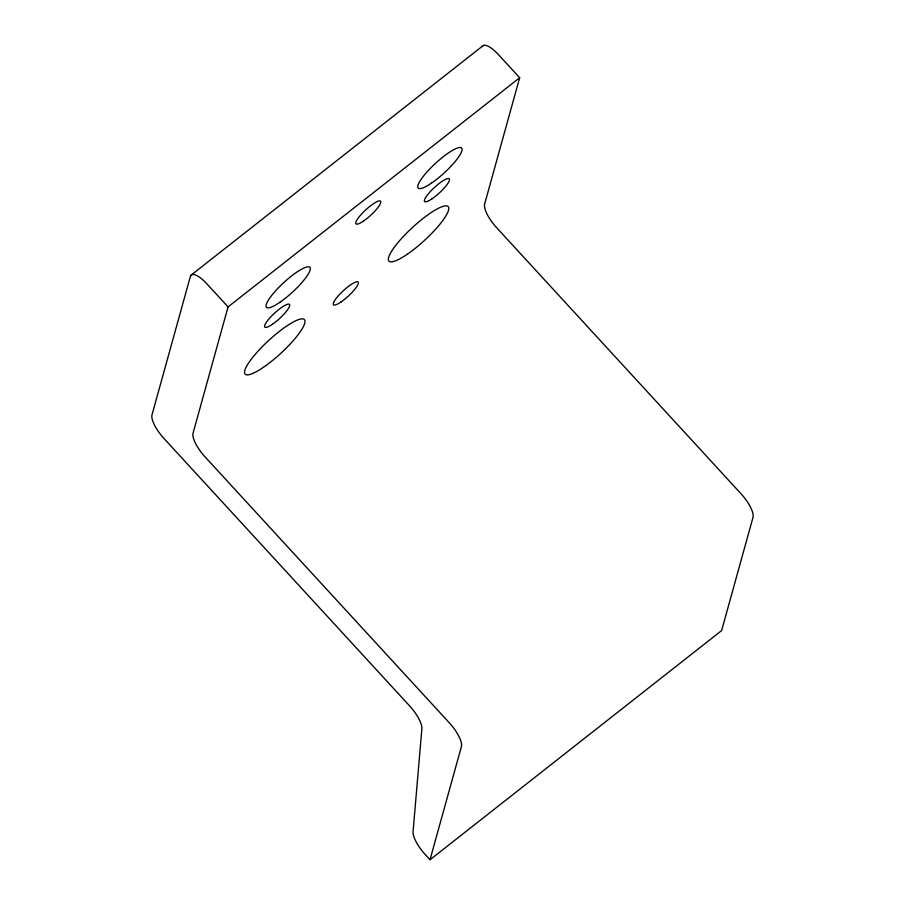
<?xml version="1.0" encoding="UTF-8"?>
<svg xmlns="http://www.w3.org/2000/svg" width="905" height="905" viewBox="0 0 905 905"><rect width="100%" height="100%" fill="white"/><g stroke="black" fill="none" stroke-linecap="round" stroke-linejoin="round"><path stroke-width="1.36" d="M228.06 306.908L193.025 433.269A21.482 6.946 51.8 0 0 204.96 456.787L449.491 723.016A21.482 6.946 51.8 0 1 461.426 746.534L430.022 859.75L425.135 854.422A21.482 6.946 51.8 0 1 413.053 831.786L421.877 728.751A21.482 6.946 51.8 0 0 409.795 706.115L163.907 438.416A21.482 6.946 51.8 0 1 151.983 414.897L190.378 276.421A21.482 6.946 51.8 0 1 206.804 283.763L228.06 306.908L519.662 77.74L498.406 54.583A21.482 6.946 51.8 0 0 482.241 46.574M519.662 77.74L484.627 204.089A21.482 6.946 51.8 0 0 496.562 227.608L741.093 493.836A21.482 6.946 51.8 0 1 753.017 517.366L721.624 630.57L430.022 859.75M191.023 275.199L483.146 45.612M272.428 324.273A16.776 3.677 -42.6 0 0 289.634 304.589A16.776 3.677 -42.6 0 0 269.396 318.424A16.776 3.677 -42.6 0 0 272.428 324.273M341.106 301.919A16.776 3.677 -42.6 0 0 358.312 282.236A16.776 3.677 -42.6 0 0 338.074 296.071A16.776 3.677 -42.6 0 0 341.106 301.919M363.527 221.046A16.776 3.677 -42.6 0 0 380.745 201.374A16.776 3.677 -42.6 0 0 360.507 215.209A16.776 3.677 -42.6 0 0 363.527 221.046M432.205 198.693A16.776 3.677 -42.6 0 0 449.423 179.02A16.776 3.677 -42.6 0 0 429.174 192.856A16.776 3.677 -42.6 0 0 432.205 198.693M279.837 302.327A29.537 6.471 -42.6 0 0 310.132 267.688A29.537 6.471 -42.6 0 0 274.509 292.044A29.537 6.471 -42.6 0 0 279.837 302.327M263.434 367.306A40.273 8.824 -42.6 0 0 304.736 320.076A40.273 8.824 -42.6 0 0 256.149 353.278A40.273 8.824 -42.6 0 0 263.434 367.306M407.227 254.282A40.273 8.824 -42.6 0 0 448.529 207.064A40.273 8.824 -42.6 0 0 399.953 240.255A40.273 8.824 -42.6 0 0 407.227 254.282M431.64 183.025A29.537 6.471 -42.6 0 0 461.923 148.397A29.537 6.471 -42.6 0 0 426.289 172.742A29.537 6.471 -42.6 0 0 431.64 183.025"/></g></svg>
